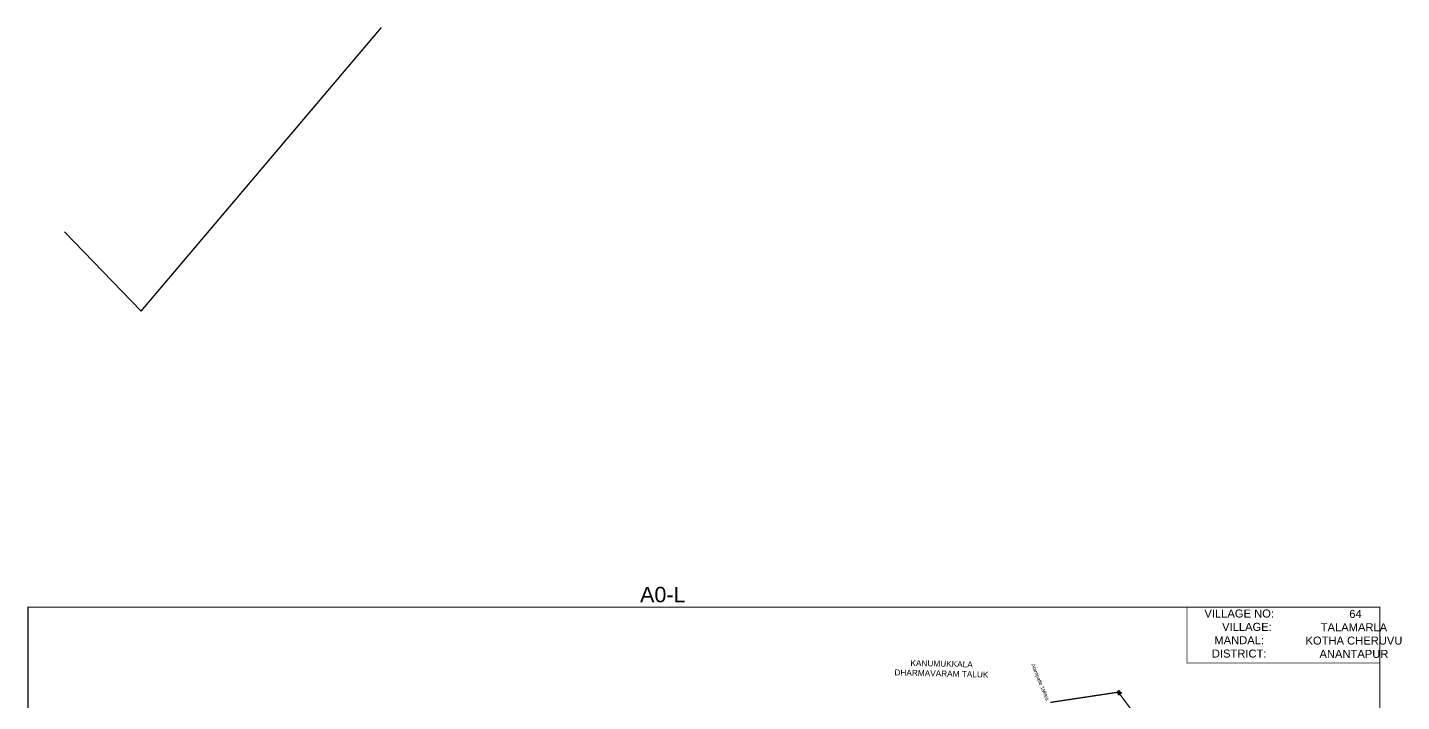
# Model space of a CAD drawing. Header units: feet. Extents: x 786471 to 797175, y 1568667 to 1582707.
# Drawn here: x 786471 to 797175, y 1577455 to 1582707 of the extents above; entities that cross this region are included whole.
import ezdxf

# ---------------------------------------------------------------- set-up
doc = ezdxf.new("R2010")
doc.units = ezdxf.units.FT
doc.header["$LTSCALE"] = 15
doc.header["$MEASUREMENT"] = 0
doc.linetypes.add('HIDDEN2', pattern=[0.1875, 0.125, -0.0625])
for name, color, linetype in [('PLOT NO', 7, 'Continuous'), ('TEXT', 1, 'Continuous'), ('text1', 7, 'Continuous'), ('text2', 7, 'Continuous'), ('VILLAGE STONES', 240, 'Continuous')]:
    doc.layers.add(name, color=color, linetype=linetype)
doc.layers.add('VILLAGE BOUNDRY', color=5, linetype='HIDDEN2', lineweight=100)
doc.styles.get("Standard").update_dxf_attribs({"font": 'arial.ttf'})

msp = doc.modelspace()

# ---------------------------------------------------------------- linework, layer by layer
at = {"lineweight": -2}
msp.add_lwpolyline([(786759.4014434216, 1581114.721834716), (787356.7370477427, 1580497.587097989), (789228.3882968219, 1582707.327288069)], dxfattribs=at)
at = {"layer": 'PLOT NO', "color": 5, "const_width": 5.452641474854111}
msp.add_lwpolyline([(797005.787914809, 1578190.372498284), (795502.9032933302, 1578190.372498284), (795502.9032933302, 1577754.441694983), (797005.787914809, 1577754.441694983)], close=True, dxfattribs=at)
at = {"layer": 'text2', "color": 5, "linetype": 'ByBlock', "lineweight": -2, "const_width": 10}
msp.add_lwpolyline([(786476.2704809639, 1578190.372498284), (797005.787914809, 1578190.372498284), (797005.787914809, 1568671.812633223), (786476.2704809639, 1568671.812633223)], close=True, dxfattribs=at)
at = {"layer": 'VILLAGE BOUNDRY', "lineweight": -2, "ltscale": 25, "const_width": 10}
msp.add_lwpolyline([(794439.602789537, 1577448.508096155), (794969.0652503812, 1577528.175627591), (795063.1514532757, 1577400.553645667)], dxfattribs=at)
at = {"layer": 'VILLAGE STONES', "lineweight": -2}
msp.add_spline([(794965.9777838662, 1577532.054880613), (794973.105797772, 1577540.211095608), (794980.8949092148, 1577533.006199159), (794978.4643948865, 1577529.321898215), (794990.3646063806, 1577525.573747531), (794987.8307482615, 1577517.587780712), (794979.5727879214, 1577520.874096358), (794976.9863689938, 1577506.807447878), (794968.0513581559, 1577513.104219164), (794970.4871353344, 1577520.905395572), (794960.1132199843, 1577521.903378265), (794965.9777838662, 1577532.054880613), (794965.8797037276, 1577531.870123549)], degree=3, dxfattribs=at)

# ---------------------------------------------------------------- texts
at = {"layer": 'PLOT NO', "char_height": 62.33510645992506, "attachment_point": 2}
for s, insert, width in [('VILLAGE NO:\\P     VILLAGE:\\PMANDAL:\\PDISTRICT:', (795910.1654593624, 1578172.038620661), 555.3214788288947), (' 64 \\PTALAMARLA{\\fArial|b1|i0|c0|p34;\\P}KOTHA CHERUVU{\\fArial|b1|i0|c0|p34; \\P}ANANTAPUR  ', (796804.0533742682, 1578169.088717276), 1191.735674289677)]:
    msp.add_mtext(s, dxfattribs=dict(at, insert=insert, width=width))
at = {"layer": 'TEXT', "lineweight": -2}
msp.add_text('A0-L', height=120, dxfattribs=at).set_placement((791243.107051045, 1578228.772617478))
at = {"layer": 'text1', "lineweight": -2, "insert": (793181.3991106143, 1577783.024870299), "char_height": 45.98845381286625, "width": 818.4885668924052, "attachment_point": 1, "rotation": 358.6226937443723}
msp.add_mtext('\\pi168.78;{\\C1;KANUMUKKALA \\P\\pi45.885;DHARMAVARAM TALUK}', dxfattribs=at)
at = {"layer": 'text2', "lineweight": -2}
msp.add_text('Alampalle 1Miles', height=28.97855926859423, rotation=292.4764681223561, dxfattribs=at).set_placement((794289.1291451908, 1577742.240070627))

doc.saveas('drawing.dxf')
